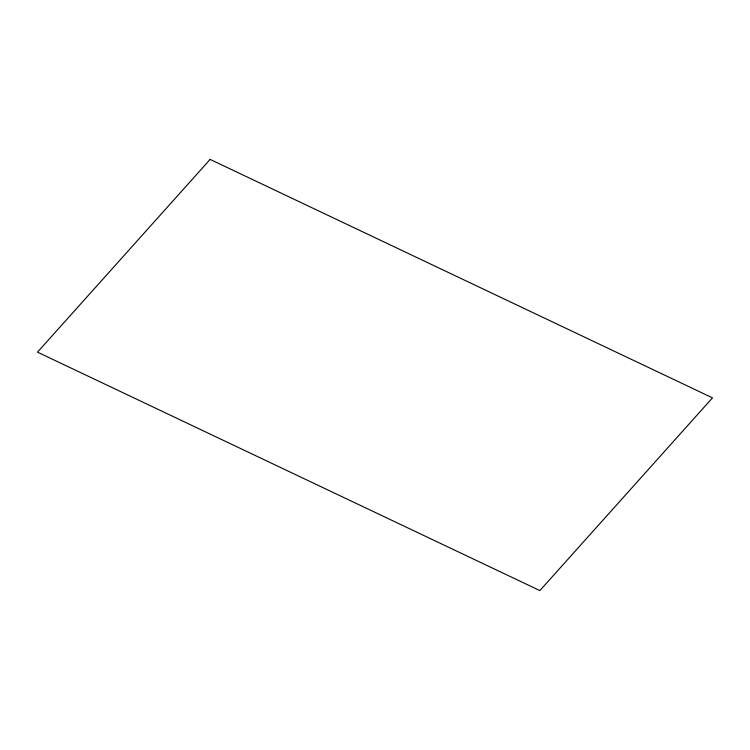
<?xml version="1.0" encoding="UTF-8"?>
<svg xmlns="http://www.w3.org/2000/svg" width="750" height="750" viewBox="0 0 750 750"><rect width="100%" height="100%" fill="white"/><g stroke="black" fill="none" stroke-linecap="round" stroke-linejoin="round"><path stroke-width="1.12" d="M210.131 159.412L37.5 352.144L539.869 590.588L712.5 397.856L210.131 159.412"/></g></svg>
